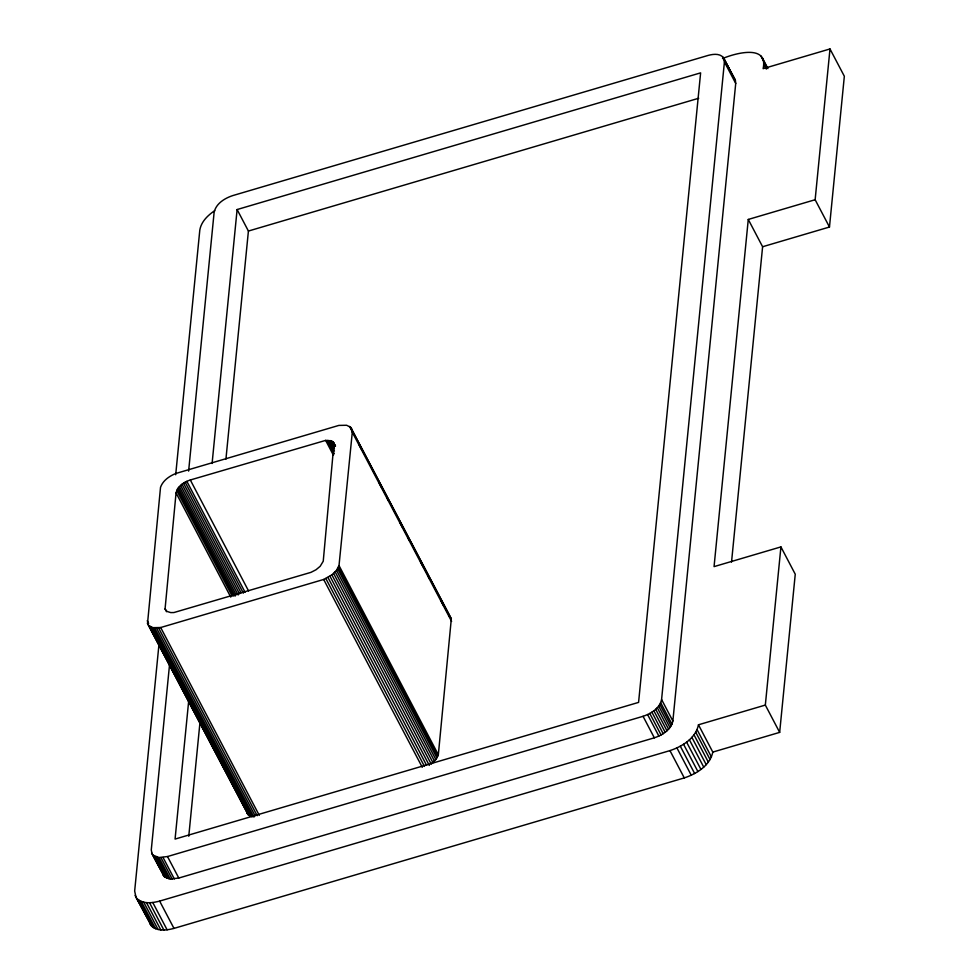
<?xml version="1.0" encoding="UTF-8"?>
<svg xmlns="http://www.w3.org/2000/svg" width="979" height="979" viewBox="0 0 979 979"><rect width="100%" height="100%" fill="white"/><g stroke="black" fill="none" stroke-linecap="round" stroke-linejoin="round"><path stroke-width="1.47" d="M334.01 442.997L323.241 561.236L320.17 566.303L316.009 569.766L310.967 572.348L173.895 612.548L170.762 612.597L167.066 611.447L165.059 608.999L176.061 492.902C177.468 486.122 184.199 482.035 190.318 479.991L325.64 440.391L332.468 441.48L335.43 445.702M148.93 625.642L152.908 627.661L252.227 816.841L248.25 814.822L147.523 623.439L160.519 487.358C162.869 480.518 169.416 476.088 175.865 473.469L338.856 425.412L346.627 425.265L350.604 427.285L451.331 618.679L438.335 754.748L435.826 759.508L431.201 764.061L331.881 574.881L336.507 570.329L339.015 565.568L352.293 432.228L351.437 428.325M159.075 643.399L134.661 891.049L136.02 897.315L151.696 926.256C157.803 931.592 166.797 930.27 173.981 928.398L684.284 777.913C696.522 773.838 709.983 765.664 712.798 752.092L698.468 724.79L765.333 705.076L780.924 546.906L714.058 566.621L748.274 219.443L815.14 199.728L829.996 48.95L763.13 68.665C768.625 43.443 733.504 53.796 722.502 58.593M175.694 474.754L199.802 230.138C201.197 221.621 207.878 215.307 214.707 210.669M169.722 662.844L151.268 850.017L152.161 854.08L164.313 876.646L170.26 879.044L178.79 878.041L654.339 737.811C662.293 735.156 671.043 729.844 672.867 721.021L735.718 83.423L735.413 80.584L723.542 57.859C720.03 53.147 713.128 54.078 708.196 55.399L232.647 195.629C224.693 198.272 215.943 203.583 214.12 212.406L188.617 471.107M188.714 700.695L175.07 839.076L638.577 702.396L700.621 72.862L237.114 209.543L212.088 463.483M188.763 836.25L199.997 722.196M225.929 459.127L248.409 231.044L237.114 209.543M153.03 855.156L158.965 857.543L167.507 856.539L643.056 716.31C650.998 713.654 659.76 708.343 661.584 699.532L724.423 61.922L723.542 57.859M731.533 562.081L762.604 246.745L748.274 219.443M712.798 752.092L779.663 732.378L795.254 574.208L780.924 546.906M762.604 246.745L829.47 227.03L844.339 76.252L829.996 48.95M137.366 898.955C143.46 904.29 152.467 902.968 159.638 901.096L669.954 750.612C682.192 746.536 695.653 738.362 698.468 724.79M152.908 627.661L160.678 627.527L323.67 579.458L331.881 574.881M248.409 231.044L698.712 98.255M448.835 615.607L451.331 618.679M734.825 79.348L722.673 56.782M147.523 623.439L248.25 814.822M151.574 852.856L164.313 876.646M135.114 895.418L151.696 926.256M762.249 57.614L767.928 68.603M760.903 55.974L767.046 67.673M763.608 63.88L766.337 69.081M815.14 199.728L829.47 227.03M724.13 59.083L735.413 80.584M724.423 61.922L735.718 83.423M765.333 705.076L779.663 732.378M697.097 729.698L711.439 757M695.763 732.255L710.093 759.557M694.001 734.813L708.331 762.115M691.872 737.334L706.202 764.636M689.387 739.781L703.717 767.083M686.597 742.106L700.94 769.408M661.584 699.532L672.867 721.021M683.562 744.26L697.905 771.562M660.69 702.714L671.986 724.215M659.822 704.378L671.104 725.88M680.332 746.231L694.662 773.532M658.683 706.043L669.966 727.544M657.288 707.682L668.584 729.184M676.942 747.956L691.272 775.258M655.685 709.273L666.968 730.762M653.874 710.778L665.157 732.28M651.904 712.186L663.187 733.675M669.954 750.612L684.284 777.913M649.787 713.458L661.082 734.96M647.596 714.584L658.879 736.086M643.056 716.31L654.339 737.811M350.604 427.285L449.924 616.464M349.515 426.428L352.342 431.837M358.73 444.001L361.569 449.398M379.301 483.185L382.14 488.582M387.109 498.042L388.528 500.746M399.885 522.37L402.724 527.779M407.68 537.238L409.1 539.931M420.456 561.554L423.295 566.963M428.264 576.423L429.671 579.127M441.027 600.739L443.866 606.148M352.293 432.228L451.613 621.408M333.337 442.178L335.479 446.228M332.468 441.48L334.598 445.543M331.404 440.942L334.243 446.351M330.156 440.562L334.426 448.676M328.773 440.33L334.451 451.16M327.255 440.281L334.353 453.803M325.64 440.391L333.447 455.272M339.015 565.568L438.335 754.748M338.44 567.135L437.76 756.314M337.608 568.726L436.928 757.905M336.507 570.329L435.826 759.508M335.173 571.907L434.492 761.087M333.619 573.437L432.938 762.617M329.984 576.239L429.304 765.419M327.953 577.463L426.575 765.297M325.848 578.54L424.458 766.373M323.67 579.458L422.279 767.291M190.318 479.991L248.568 590.937M186.83 481.325L245.08 592.271M185.141 482.182L243.379 593.139M183.514 483.173L241.054 592.76M181.996 484.25L239.537 593.837M180.601 485.413L238.142 594.999M179.365 486.636L236.196 594.877M178.3 487.897L235.131 596.138M177.419 489.17L233.54 596.064M176.746 490.455L232.158 595.991M176.061 492.902L230.763 597.092M165.059 608.999L166.491 611.704M160.678 627.527L259.288 815.36M158.561 627.869L257.171 815.703M156.542 628.016L255.152 815.837M154.645 627.943L253.965 817.122M151.353 627.184L250.673 816.364M147.242 620.698L148.661 623.403M150.02 626.511L249.339 815.691M167.507 856.539L178.79 878.041M163.052 857.469L174.335 878.971M160.948 857.616L172.231 879.118M158.965 857.543L170.26 879.044M157.166 857.249L168.449 878.75M155.551 856.747L166.834 878.249M154.168 856.05L165.451 877.551M159.638 901.096L173.981 928.398M152.785 902.528L167.115 929.83M149.542 902.748L163.872 930.05M146.507 902.638L160.837 929.94M143.729 902.185L158.06 929.487M141.245 901.414L155.588 928.716M139.116 900.337L153.446 927.639M246.843 812.619L247.406 813.794M162.857 874.357L163.444 875.581M150.362 924.617L149.151 919.807"/></g></svg>
